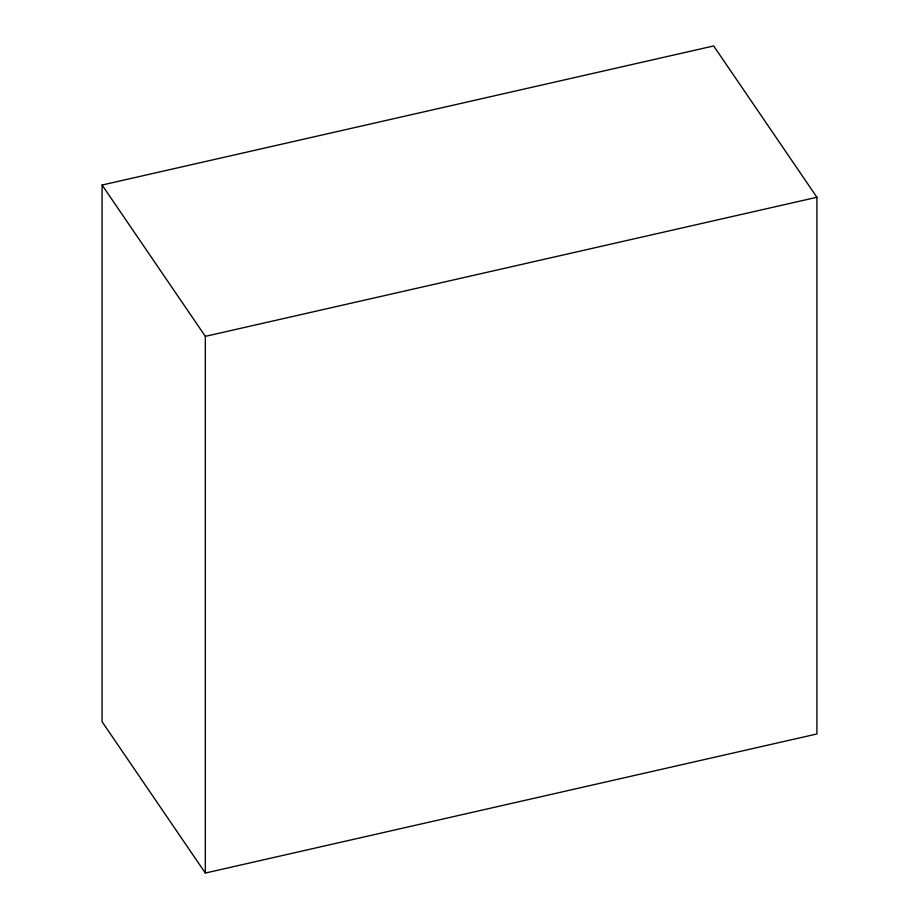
<?xml version="1.0" encoding="UTF-8"?>
<svg xmlns="http://www.w3.org/2000/svg" width="919" height="919" viewBox="0 0 919 919"><rect width="100%" height="100%" fill="white"/><g stroke="black" fill="none" stroke-linecap="round" stroke-linejoin="round"><path stroke-width="1.38" d="M102.089 185.029L713.661 45.95L816.911 197.275L816.911 733.971L205.339 873.05L102.089 721.725L102.089 185.029L205.339 336.354L205.339 873.05M205.339 336.354L816.911 197.275"/></g></svg>
